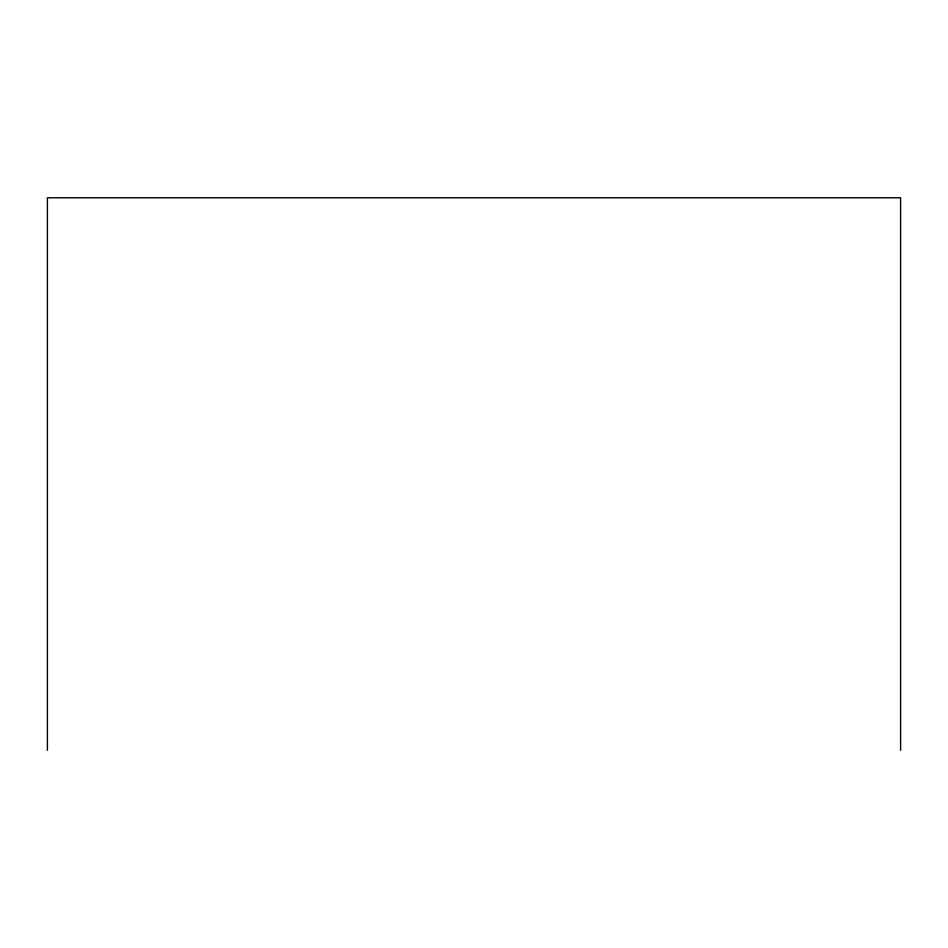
<?xml version="1.0" encoding="UTF-8"?>
<svg xmlns="http://www.w3.org/2000/svg" width="948" height="948" viewBox="0 0 948 948"><rect width="100%" height="100%" fill="white"/><g stroke="black" fill="none" stroke-linecap="round" stroke-linejoin="round"><path stroke-width="1.42" d="M900.6 750.224L900.6 197.777L47.4 197.777L47.4 750.224"/></g></svg>
